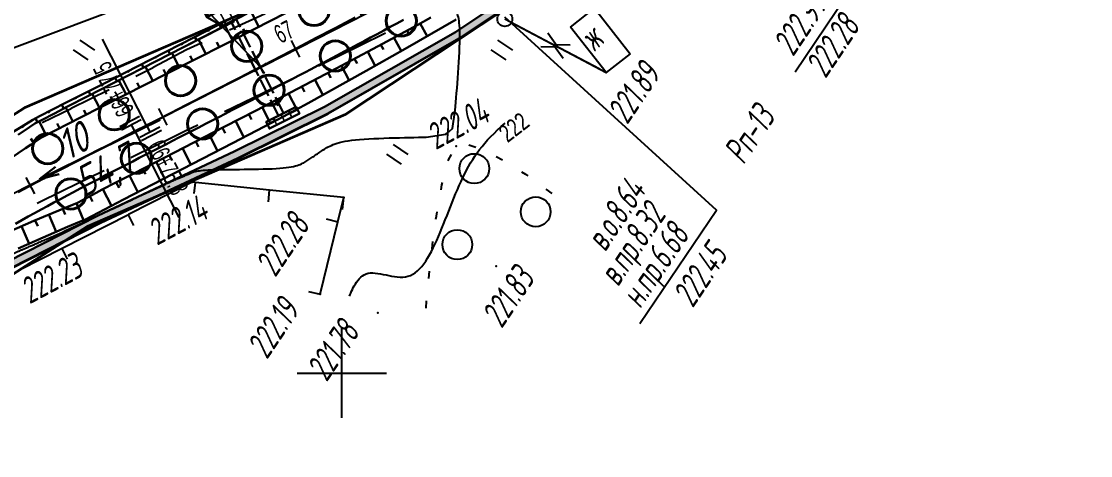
# Model space of a CAD drawing. Header units: millimetres. Extents: x -1799 to 6962, y -1020 to 4121.
# Drawn here: x 3751.4 to 3894.7, y 3067.6 to 3125.8 of the extents above; entities that cross this region are included whole.
import ezdxf
from ezdxf import colors
from ezdxf.entities.mleader import LeaderData, LeaderLine
from ezdxf.math import Vec2, Vec3

# ---------------------------------------------------------------- set-up
doc = ezdxf.new("R2010")
doc.units = ezdxf.units.MM
for name, pattern in [('ACAD_ISO02W100', [15, 12, -3]), ('CONTI', [0]), ('DASHED', [0.75, 0.5, -0.25]), ('STROT', [1.7, 0.5, -1.2])]:
    doc.linetypes.add(name, pattern=pattern)
for name, color, linetype, lineweight in [('10', 1, 'Continuous', 35), ('КОПИЯ_ОСЬ_13_ОТКОСЫ', 7, 'Continuous', 30), ('Огражд-перила', 1, 'ограждение2', 40), ('ОСЬ_ВЕРХ_ПОКРЫТИЯ_ГРАНИЦЫ_ПОЛОС', 7, 'Continuous', 30), ('ОСЬ_ВЕРХ_ПОКРЫТИЯ_ОСЬ', 1, 'Continuous', 30), ('Отметки', 5, 'Continuous', 30), ('Тротуар', 40, 'Continuous', 35), ('Трубы мет.', 7, 'ACAD_ISO02W100', 30), ('Уклоны ПЧ', 5, 'Continuous', 30)]:
    doc.layers.add(name, color=color, linetype=linetype, lineweight=lineweight)
for name, color, linetype in [('GOR_BDEFAULT', 212, 'CONTI'), ('NAD_MDEFAULT', 7, 'CONTI'), ('PI_OTDEFAULT', 172, 'CONTI'), ('PI_TTDEFAULT', 5, 'CONTI'), ('SETKR', 2, 'CONTI'), ('SIT_LDEFAULT', 7, 'CONTI'), ('USLZNDEFAULT', 7, 'CONTI'), ('ZAPSKDEFAULT', 7, 'CONTI'), ('КОПИЯ_ОСЬ_ТАНГЕНСЫ', 1, 'Continuous'), ('ОСЬ_ВЕРХ_ПОКРЫТИЯ_ПИКЕТЫ', 1, 'Continuous'), ('ОСЬ_ВЕРХ_ПОКРЫТИЯ_РАЗБИВКА_КРИВ', 1, 'Continuous'), ('ОСЬ_ВЕРХ_ПОКРЫТИЯ_ТАНГЕНСЫ', 1, 'Continuous'), ('разметка', 7, 'Continuous')]:
    doc.layers.add(name, color=color, linetype=linetype)
doc.styles.add('eskd', font='spds.shx', dxfattribs={"width": 1.2, "oblique": 15})
doc.styles.add('SHRFT', font='TXT', dxfattribs={"width": 3.5})
doc.styles.get("Standard").update_dxf_attribs({"font": 'arial.ttf'})
doc.styles.add('ГОСТ', font='', dxfattribs={"oblique": 15, "height": 4})
doc.styles.get('ГОСТ').set_extended_font_data('GOST type A')
doc.linetypes.add('ограждение2', pattern='A,0.25,-0.1,[132,ltypeshp.shx,S=0.1,R=0,X=-0.1,Y=0],-0.1,1', length=1.45)

# ---------------------------------------------------------------- blocks, each defined once
blk = doc.blocks.new('BL_333')
at = {"color": 0}
for p, q in [((0, -6), (0, 6)), ((-6, 0), (6, 0))]:
    blk.add_line(p, q, dxfattribs=at)
blk = doc.blocks.new('BL_2011')
at = {"color": 0}
for p, q in [((0, 0), (0, 2.4)), ((1.6, 0), (1.6, 2.4))]:
    blk.add_line(p, q, dxfattribs=at)
blk = doc.blocks.new('BL_2004')
at = {"color": 0}
blk.add_circle((0, 0), 2, dxfattribs=at)
blk = doc.blocks.new('BL_20')
at = {"color": 0}
blk.add_circle((0, 0), 1, dxfattribs=at)
blk = doc.blocks.new('7')
at = {"layer": 'Огражд-перила', "linetype": 'Continuous'}
blk.add_circle((0, 0), 2.03, dxfattribs=at)
blk = doc.blocks.new('A$C25637593')
at = {"layer": 'Трубы мет.', "linetype": 'Continuous', "lineweight": 0}
h = blk.add_hatch(dxfattribs=at)
h.set_pattern_fill('ANSI37', color=256, scale=64, angle=180, style=0)
h.set_pattern_definition([(225, (2253.2026, 3680.535), (5.656854, -5.656854), []), (315, (2253.2026, 3680.535), (5.656854, 5.656854), [])])
h.paths.add_polyline_path([(49, 51), (79, 51), (79, -51), (49, -51)])
at = {"layer": 'Трубы мет.', "linetype": 'Continuous'}
for points in [[(8, -39), (8, -39), (40, -60), (40, -60), (40, 60), (8, 39), (8, 39)], [(40, 60), (49, 51)], [(88, 60), (79, 51)], [(0, 39), (0, 23), (0, 0), (0, -23), (0, -39)], [(0, 23), (8, 23), (8, 39), (0, 39)], [(0, -23), (8, -23), (8, -39), (0, -39)], [(40, -60), (49, -51)], [(79, -51), (88, -60)]]:
    blk.add_lwpolyline(points, dxfattribs=at)
at = {"layer": 'Трубы мет.', "linetype": 'Continuous', "lineweight": 0}
for points in [[(39, 23), (39, 58.1), (9, 38.5), (9, 23)], [(9, -23), (9, -38.5), (39, -58.1), (39, -23)]]:
    blk.add_lwpolyline(points, close=True, dxfattribs=at)
at = {"layer": 'Трубы мет.', "linetype": 'Continuous'}
for points in [[(40, 60), (88, 60), (88, -60), (40, -60)], [(49, 51), (79, 51), (79, -51), (49, -51)]]:
    blk.add_lwpolyline(points, close=True, dxfattribs=at)
at = {"layer": 'Трубы мет.', "ltscale": 1.2}
for points in [[(49, 51), (64, 36)], [(79, 51), (64, 36)], [(64, 36), (64, -36)], [(49, -51), (64, -36)], [(64, -36), (79, -51)]]:
    blk.add_lwpolyline(points, dxfattribs=at)
at = {"layer": 'Трубы мет.', "linetype": 'Continuous', "lineweight": 0}
for points in [[(1, 22), (39, 22)], [(1, 22), (1, 0.5)], [(1, 0.5), (39, 0.5)], [(39, 0.5), (39, 22)], [(1, -0.5), (39, -0.5)], [(1, -0.5), (1, -22)], [(1, -22), (39, -22)], [(39, -22), (39, -0.5)]]:
    blk.add_lwpolyline(points, dxfattribs=at)
blk = doc.blocks.new('A$C76A07AE2')
at = {"layer": 'Трубы мет.', "linetype": 'Continuous', "lineweight": 0}
for p, q in [((-18.9, 44.2), (-8, 44.2)), ((-18.9, 44.2), (-18.9, 23)), ((-4, 45), (-1.3, 45)), ((-18.9, 23), (0, 23)), ((-18.9, 22.1), (-0.9, 22.1)), ((-18.9, 22.1), (-18.9, 21.8)), ((-18.9, 21.8), (-18.9, 0.5)), ((-0.9, 22.1), (-0.9, 0.5)), ((-18.9, -0.5), (-18.9, -20.5)), ((-18.9, -20.5), (-18.9, -22)), ((-18.9, -22), (-0.9, -22)), ((-18.9, -23), (0, -23)), ((-18.9, -23), (-18.9, -44.1)), ((-0.9, -0.5), (-0.9, -20.5)), ((-0.9, -20.5), (-0.9, -22)), ((-18.9, -44.1), (-8, -44.1))]:
    blk.add_line(p, q, dxfattribs=at)
at = {"layer": 'Трубы мет.', "linetype": 'Continuous'}
blk.add_lwpolyline([(-20, -45), (0, -45), (0, 45), (-20, 45)], close=True, dxfattribs=at)
for points in [[(-8, 45), (-8, 23), (0, 23)], [(-8, -45), (-8, -23), (0, -23)]]:
    blk.add_lwpolyline(points, dxfattribs=at)
at = {"layer": 'Трубы мет.', "linetype": 'Continuous', "lineweight": 0}
for points in [[(-18.9, 0.5), (-0.9, 0.5)], [(-18.9, -0.5), (-0.9, -0.5)]]:
    blk.add_lwpolyline(points, dxfattribs=at)
blk = doc.blocks.new('*U52')
at = {"layer": 'КОПИЯ_ОСЬ_13_ОТКОСЫ'}
for points in [[(491.02, 883.54), (493.32, 884.96), (494.85, 885.9), (495.73, 886.36), (497.49, 887.27), (499.24, 888.17), (501, 889.06), (504.49, 890.82), (508.84, 893.02), (516.52, 896.95), (520.77, 899.14)], [(492.88, 883.89), (494.38, 884.88), (495.13, 885.37), (496.01, 885.83), (497.76, 886.75), (499.51, 887.65), (502.13, 889), (515.05, 895.62), (520.16, 898.24), (521.86, 899.12)], [(520.13, 898.81), (520.36, 898.35)], [(518.35, 897.89), (518.43, 897.74)], [(514.79, 896.07), (514.87, 895.91)], [(516.57, 896.98), (516.81, 896.52)], [(513.01, 895.16), (513.25, 894.69)], [(509.45, 893.33), (509.69, 892.87)], [(511.23, 894.24), (511.31, 894.09)], [(507.67, 892.43), (507.75, 892.27)], [(504.09, 890.62), (504.18, 890.46)], [(505.88, 891.53), (506.12, 891.05)], [(500.53, 888.82), (500.61, 888.65)], [(502.31, 889.72), (502.56, 889.22)], [(498.74, 887.91), (499.01, 887.39)], [(495.19, 886.08), (495.47, 885.55)], [(496.96, 887), (497.06, 886.82)], [(493.47, 885.06), (493.59, 884.86)]]:
    blk.add_lwpolyline(points, dxfattribs=at)
blk = doc.blocks.new('_None')
blk = doc.blocks.new('Крест')
at = {"layer": 'Отметки'}
for points in [[(-1, 0), (1, 0)], [(0, 1), (0, -1)]]:
    blk.add_lwpolyline(points, dxfattribs=at)
blk = doc.blocks.new('Стрелка')
at = {"layer": 'Уклоны ПЧ', "ltscale": 2}
for points in [[(-0.02, -0.05), (-0.02, 17.97)], [(-0.02, -0.05), (-0.58, 2.62)], [(-0.02, -0.05), (0.53, 2.62)]]:
    blk.add_lwpolyline(points, dxfattribs=at)

msp = doc.modelspace()

# ---------------------------------------------------------------- hatches: boundary and pattern name
at = {"layer": 'Тротуар', "lineweight": 30, "ltscale": 7}
msp.add_hatch(color=256, dxfattribs=at).paths.add_polyline_path([(4355.03, 2987.24), (4352.62, 2989.78), (4345.43, 2993.28), (4338.39, 2996.93), (4334.91, 2998.92), (4331.58, 3001.03), (4325.14, 3005.95), (4319.49, 3011.62), (4314.47, 3017.83), (4309.93, 3024.28), (4307.65, 3027.72), (4301.37, 3037.94), (4295.16, 3048.21), (4289.99, 3056.77), (4280.83, 3072.27), (4272.55, 3085.95), (4265.23, 3097.89), (4261.11, 3101.51), (4255.47, 3107.67), (4252.85, 3111.93), (4250.97, 3116.6), (4250.58, 3117.56), (4249.72, 3119.77), (4248.67, 3123.34), (4248.32, 3124.32), (4247.98, 3125.3), (4241.94, 3135.22), (4234.52, 3147.09), (4225.78, 3160.49), (4219.02, 3170.41), (4211.94, 3180.09), (4203.11, 3191.19), (4194.18, 3201.56), (4183.21, 3213.32), (4172.57, 3223.78), (4162.94, 3232.61), (4150.94, 3243.28), (4138.68, 3253.56), (4117.06, 3271.35), (4101.9, 3284.02), (4086.98, 3297.34), (4083.58, 3299.88), (4077.04, 3304.49), (4070.15, 3308.55), (4062.98, 3311.79), (4055.19, 3313.86), (4047.09, 3314.91), (4039.19, 3314.51), (4031.35, 3312.7), (4024.19, 3309.61), (4017.32, 3305.34), (4008.1, 3297.93), (3998.94, 3289.84), (3996.07, 3287.06), (3984.76, 3275.74), (3983.05, 3274.04), (3982.33, 3273.35), (3976.25, 3267.27), (3965.03, 3255.87), (3952.39, 3243.06), (3945.34, 3235.97), (3938.23, 3228.93), (3931.1, 3221.93), (3922.53, 3213.53), (3913.89, 3205.06), (3900.71, 3192.94), (3893.25, 3186.27), (3888.8, 3182.35), (3880.99, 3176), (3874.79, 3170.95), (3865.39, 3163.48), (3855.8, 3156.28), (3849.37, 3151.51), (3844.56, 3148.07), (3839.7, 3144.64), (3832.98, 3140.05), (3830.3, 3138.27), (3823.27, 3133.56), (3822.44, 3133.01), (3809.62, 3124.41), (3792.02, 3114.36), (3786.09, 3111.26), (3780.02, 3108.41), (3761.67, 3099.66), (3749.56, 3093.59), (3739.44, 3087.86), (3738.74, 3087.43), (3732.47, 3082.56), (3726.51, 3077.16), (3720.89, 3071.42), (3715.66, 3065.18), (3710.96, 3058.32), (3707.32, 3051.74), (3703.94, 3044.27), (3700.86, 3036.48), (3698.46, 3028.97), (3695.6, 3017.77), (3693.19, 3006.01), (3691.1, 2983.08), (3692.24, 2982.69), (3694.17, 3005.82), (3696.57, 3017.54), (3699.54, 3029.11), (3701.99, 3036.66), (3704.93, 3044.03), (3708.2, 3051.26), (3712.01, 3058.12), (3716.54, 3064.69), (3721.63, 3070.75), (3727.19, 3076.43), (3733.07, 3081.76), (3739.31, 3086.6), (3740.03, 3087.05), (3750.03, 3092.7), (3762.02, 3098.83), (3780.45, 3107.48), (3786.56, 3110.33), (3792.49, 3113.47), (3810.09, 3123.52), (3830.86, 3137.44), (3833.54, 3139.22), (3840.16, 3143.74), (3845.07, 3147.21), (3849.92, 3150.75), (3856.39, 3155.47), (3865.97, 3162.73), (3875.41, 3170.17), (3881.62, 3175.22), (3889.45, 3181.59), (3893.92, 3185.53), (3901.38, 3192.2), (3914.58, 3204.33), (3923.23, 3212.81), (3931.8, 3221.21), (3938.93, 3228.22), (3946.04, 3235.26), (3953.1, 3242.36), (3965.74, 3255.17), (3976.96, 3266.57), (3985.46, 3275.04), (3996.77, 3286.34), (3999.62, 3289.11), (4008.74, 3297.17), (4017.9, 3304.53), (4024.65, 3308.72), (4031.67, 3311.74), (4039.33, 3313.52), (4047.06, 3313.9), (4054.99, 3312.87), (4062.64, 3310.84), (4069.69, 3307.66), (4076.5, 3303.64), (4082.99, 3299.07), (4086.34, 3296.56), (4101.25, 3283.27), (4116.42, 3270.59), (4138.04, 3252.79), (4150.29, 3242.53), (4162.27, 3231.86), (4171.85, 3223.06), (4182.46, 3212.66), (4193.35, 3200.99), (4202.34, 3190.56), (4211.14, 3179.48), (4218.21, 3169.83), (4224.95, 3159.94), (4233.68, 3146.55), (4241.09, 3134.69), (4246.97, 3125.15), (4248.83, 3119.35), (4251.95, 3111.48), (4254.67, 3107.07), (4260.42, 3100.79), (4264.38, 3097.35), (4271.69, 3085.43), (4279.98, 3071.76), (4289.13, 3056.26), (4294.31, 3047.69), (4300.53, 3037.43), (4306.8, 3027.18), (4309.04, 3023.82), (4313.66, 3017.24), (4318.75, 3010.96), (4324.47, 3005.2), (4330.91, 3000.28), (4334.39, 2998.06), (4337.92, 2996.05), (4344.98, 2992.39), (4352.02, 2988.96), (4354.44, 2986.41), (4356.73, 2985.39), (4357.14, 2986.31)])

# ---------------------------------------------------------------- linework, layer by layer
at = {"linetype": 'Continuous'}
msp.add_lwpolyline([(3834.3, 3085.28), (3844.57, 3100.5), (3816.2, 3126.39)], dxfattribs=at)
at = {"layer": '10'}
for p, q in [((3786.28, 3129.21), (3751.81, 3114.22)), ((3794.87, 3113.37), (3820.52, 3130.36)), ((3794.87, 3113.37), (3820.52, 3130.36)), ((3751.81, 3114.22), (3724.94, 3097.06)), ((3760.28, 3098.33), (3794.87, 3113.37)), ((3760.28, 3098.33), (3794.87, 3113.37)), ((3735.66, 3082.6), (3760.28, 3098.33)), ((3735.66, 3082.6), (3760.28, 3098.33))]:
    msp.add_line(p, q, dxfattribs=at)
msp.add_lwpolyline([(4176.75, 3239.01), (4084.86, 3313.42), (4057.98, 3329.56), (4019.38, 3329.62), (3936.72, 3248.36), (3926.02, 3237.94), (3910.38, 3221.02), (3904.4, 3216.03), (3903.44, 3217.18), (3897.33, 3211.69), (3879.66, 3196.1), (3865.42, 3183.36), (3835.18, 3159.61), (3818.81, 3151.02), (3809.92, 3145.07), (3786.28, 3129.21), (3751.81, 3114.22), (3724.94, 3097.06)], dxfattribs=at)
at = {"layer": 'GOR_BDEFAULT', "color": 212, "elevation": 222, "flags": 128}
for points in [[(3745.12, 3088.59), (3745.21, 3089.17), (3745.31, 3089.68), (3745.4, 3090.13), (3745.51, 3090.52), (3745.61, 3090.86), (3745.72, 3091.16), (3745.83, 3091.41), (3745.94, 3091.62), (3746.05, 3091.8), (3746.17, 3091.95), (3746.28, 3092.08), (3746.4, 3092.18), (3746.52, 3092.28), (3746.64, 3092.36), (3746.75, 3092.44), (3746.87, 3092.52), (3746.99, 3092.6), (3747.11, 3092.67), (3747.22, 3092.75), (3747.34, 3092.83), (3747.46, 3092.91), (3747.57, 3092.98), (3747.69, 3093.06), (3747.81, 3093.13), (3747.92, 3093.21), (3748.04, 3093.28), (3748.15, 3093.36), (3748.27, 3093.43), (3748.38, 3093.5), (3748.49, 3093.58), (3748.61, 3093.65), (3748.72, 3093.72), (3748.83, 3093.79), (3748.94, 3093.86), (3749.05, 3093.93), (3749.16, 3094), (3749.26, 3094.06), (3749.36, 3094.13), (3749.46, 3094.19), (3749.56, 3094.25), (3749.65, 3094.3), (3749.74, 3094.36), (3749.82, 3094.41), (3749.9, 3094.46), (3749.98, 3094.5), (3750.88, 3094.94), (3750.95, 3094.97), (3751.03, 3095), (3751.11, 3095.04), (3751.19, 3095.07), (3751.27, 3095.11), (3751.36, 3095.15), (3751.45, 3095.18), (3751.55, 3095.23), (3751.64, 3095.27), (3751.74, 3095.31), (3751.85, 3095.35), (3751.95, 3095.4), (3752.06, 3095.45), (3752.17, 3095.49), (3752.29, 3095.54), (3752.4, 3095.59), (3752.52, 3095.64), (3752.64, 3095.69), (3752.76, 3095.74), (3752.88, 3095.79), (3753.01, 3095.85), (3753.13, 3095.9), (3753.26, 3095.96), (3753.39, 3096.01), (3753.52, 3096.07), (3753.65, 3096.12), (3753.78, 3096.18), (3753.91, 3096.23), (3754.05, 3096.29), (3754.18, 3096.35), (3754.32, 3096.41), (3754.46, 3096.47), (3754.6, 3096.53), (3754.76, 3096.6), (3754.93, 3096.67), (3755.13, 3096.76), (3755.34, 3096.85), (3755.58, 3096.96), (3755.85, 3097.08), (3756.16, 3097.22), (3756.49, 3097.37), (3756.87, 3097.55), (3757.3, 3097.74), (3757.77, 3097.96), (3758.29, 3098.2), (3758.87, 3098.47), (3759.49, 3098.76), (3760.15, 3099.07), (3760.85, 3099.39), (3761.57, 3099.73), (3762.31, 3100.07), (3763.06, 3100.42), (3763.81, 3100.77), (3764.56, 3101.12), (3765.29, 3101.47), (3766.01, 3101.8), (3766.7, 3102.13), (3767.36, 3102.43), (3767.98, 3102.72), (3768.55, 3102.98), (3769.06, 3103.22), (3769.53, 3103.44), (3769.94, 3103.63), (3770.31, 3103.8), (3770.64, 3103.95), (3770.93, 3104.09), (3771.19, 3104.2), (3771.42, 3104.31), (3771.62, 3104.4), (3771.8, 3104.48), (3771.96, 3104.55), (3772.1, 3104.61), (3772.23, 3104.67), (3772.35, 3104.72), (3772.47, 3104.77), (3772.59, 3104.82), (3772.7, 3104.87), (3772.81, 3104.92), (3772.92, 3104.97), (3773.03, 3105.02), (3773.14, 3105.06), (3773.25, 3105.11), (3773.36, 3105.16), (3773.46, 3105.2), (3773.56, 3105.25), (3773.67, 3105.29), (3773.77, 3105.33), (3773.87, 3105.38), (3773.96, 3105.42), (3774.06, 3105.46), (3774.15, 3105.5), (3774.25, 3105.54), (3774.35, 3105.58), (3774.46, 3105.62), (3774.58, 3105.65), (3774.72, 3105.69), (3774.88, 3105.72), (3775.06, 3105.75), (3775.26, 3105.78), (3775.5, 3105.81), (3775.76, 3105.83), (3776.07, 3105.86), (3776.41, 3105.88), (3776.79, 3105.9), (3777.22, 3105.91), (3777.7, 3105.92), (3778.23, 3105.93), (3778.79, 3105.94), (3779.38, 3105.95), (3779.99, 3105.96), (3780.62, 3105.96), (3781.26, 3105.97), (3781.91, 3105.98), (3782.56, 3105.99), (3783.19, 3106), (3783.81, 3106.01), (3784.41, 3106.03), (3784.98, 3106.05), (3785.52, 3106.08), (3786.01, 3106.11), (3786.46, 3106.15), (3786.87, 3106.19), (3787.24, 3106.24), (3787.56, 3106.29), (3787.86, 3106.35), (3788.12, 3106.41), (3788.35, 3106.48), (3788.56, 3106.55), (3788.75, 3106.62), (3788.92, 3106.7), (3789.08, 3106.77), (3789.23, 3106.85), (3789.37, 3106.94), (3789.5, 3107.02), (3789.63, 3107.11), (3789.77, 3107.2), (3789.9, 3107.29), (3790.04, 3107.38), (3790.18, 3107.47), (3790.32, 3107.56), (3790.47, 3107.66), (3790.61, 3107.75), (3790.76, 3107.85), (3790.91, 3107.95), (3791.06, 3108.04), (3791.21, 3108.14), (3791.37, 3108.25), (3791.52, 3108.35), (3791.68, 3108.45), (3791.84, 3108.56), (3792, 3108.66), (3792.17, 3108.77), (3792.34, 3108.87), (3792.53, 3108.98), (3792.73, 3109.08), (3792.94, 3109.18), (3793.18, 3109.28), (3793.44, 3109.38), (3793.72, 3109.47), (3794.04, 3109.56), (3794.38, 3109.64), (3794.77, 3109.72), (3795.19, 3109.79), (3795.66, 3109.86), (3796.17, 3109.92), (3796.72, 3109.97), (3797.32, 3110.02), (3797.95, 3110.06), (3798.61, 3110.09), (3799.29, 3110.12), (3799.98, 3110.15), (3800.68, 3110.17), (3801.38, 3110.19), (3802.07, 3110.2), (3802.74, 3110.22), (3803.39, 3110.23), (3804.01, 3110.24), (3804.6, 3110.26), (3805.14, 3110.27), (3805.63, 3110.29), (3808.29, 3110.66), (3808.77, 3111.1), (3809.16, 3111.45), (3809.53, 3113.91), (3809.57, 3114.4), (3809.62, 3114.95), (3809.67, 3115.54), (3809.73, 3116.17), (3809.78, 3116.83), (3809.83, 3117.51), (3809.89, 3118.21), (3809.94, 3118.92), (3809.99, 3119.63), (3810.03, 3120.34), (3810.07, 3121.03), (3810.1, 3121.7), (3810.13, 3122.34), (3810.15, 3122.94), (3810.16, 3123.5), (3810.16, 3124.01), (3810.16, 3124.48), (3810.14, 3124.89), (3810.12, 3125.27), (3810.09, 3125.6), (3810.06, 3125.9), (3810.01, 3126.16), (3809.96, 3126.38), (3809.91, 3126.58), (3809.84, 3126.74), (3809.78, 3126.89), (3809.71, 3127), (3809.63, 3127.1), (3809.55, 3127.18), (3809.47, 3127.24), (3809.38, 3127.29), (3809.29, 3127.33), (3809.2, 3127.36), (3809.11, 3127.38), (3809.02, 3127.38), (3808.93, 3127.38), (3808.84, 3127.38), (3808.75, 3127.37), (3808.66, 3127.35), (3808.58, 3127.33), (3808.5, 3127.3), (3808.42, 3127.28), (3808.35, 3127.26), (3808.29, 3127.23), (3808.23, 3127.21)], [(3795.38, 3088.97), (3795.46, 3089.16), (3795.54, 3089.37), (3795.64, 3089.6), (3795.75, 3089.85), (3795.87, 3090.09), (3796, 3090.34), (3796.15, 3090.59), (3796.31, 3090.84), (3796.48, 3091.07), (3796.67, 3091.29), (3796.88, 3091.49), (3797.1, 3091.67), (3797.35, 3091.82), (3797.61, 3091.94), (3797.88, 3092.02), (3798.18, 3092.06), (3798.5, 3092.07), (3798.83, 3092.05), (3799.17, 3092.01), (3799.53, 3091.94), (3799.89, 3091.87), (3800.27, 3091.79), (3800.64, 3091.71), (3801.02, 3091.64), (3801.4, 3091.57), (3801.77, 3091.53), (3802.14, 3091.5), (3802.51, 3091.5), (3802.87, 3091.54), (3803.21, 3091.61), (3803.55, 3091.73), (3803.87, 3091.89), (3804.18, 3092.1), (3804.48, 3092.34), (3804.77, 3092.61), (3805.05, 3092.93), (3805.32, 3093.27), (3805.59, 3093.65), (3805.84, 3094.05), (3806.1, 3094.48), (3806.34, 3094.93), (3806.58, 3095.41), (3806.82, 3095.9), (3807.06, 3096.42), (3807.29, 3096.95), (3807.52, 3097.49), (3807.75, 3098.05), (3807.98, 3098.61), (3808.21, 3099.18), (3808.44, 3099.76), (3808.67, 3100.34), (3808.9, 3100.93), (3809.13, 3101.51), (3809.37, 3102.09), (3809.6, 3102.66), (3809.84, 3103.22), (3810.08, 3103.78), (3810.32, 3104.33), (3810.57, 3104.86), (3810.82, 3105.37), (3811.07, 3105.87), (3811.33, 3106.36), (3811.6, 3106.83), (3811.88, 3107.28), (3812.17, 3107.73), (3812.48, 3108.17), (3812.8, 3108.61), (3813.14, 3109.04), (3813.5, 3109.48), (3813.89, 3109.91), (3814.3, 3110.35), (3814.74, 3110.79), (3815.2, 3111.24), (3815.7, 3111.7), (3816.23, 3112.17)]]:
    msp.add_lwpolyline(points, dxfattribs=at)
at = {"layer": 'NAD_MDEFAULT', "color": 0}
msp.add_line((3855.12, 3119.05), (3865.39, 3134.28), dxfattribs=at)
at = {"layer": 'PI_TTDEFAULT', "color": 5}
for p in [(3829.79, 3118.93, 221.89), (3809.65, 3109.08, 222.04), (3774.27, 3104.23, 222.14), (3794.6, 3102.17, 222.28), (3815.02, 3092.97, 221.83), (3791.43, 3089.21, 222.19), (3799.15, 3086.73, 221.78)]:
    msp.add_point(p, dxfattribs=at)
at = {"layer": 'SIT_LDEFAULT', "color": 7}
for p, q in [((3770.88, 3129.99), (3738.63, 3117.85)), ((3784.06, 3126.82), (3779.26, 3124.61)), ((3824.99, 3125.03), (3828.21, 3127.56)), ((3828.21, 3127.56), (3833.01, 3121.46)), ((3816.19, 3126.14), (3829.79, 3118.93)), ((3817.07, 3125.67), (3823.26, 3122.39)), ((3829.79, 3118.93), (3824.99, 3125.03)), ((3800.18, 3124.24), (3796.75, 3122.55)), ((3823.26, 3122.39), (3821.96, 3124.21)), ((3774.97, 3122.64), (3773.53, 3121.98)), ((3775.62, 3122.94), (3774.97, 3122.64)), ((3796.75, 3122.55), (3792.02, 3120.22)), ((3821.02, 3122.45), (3823.26, 3122.39)), ((3828.91, 3119.4), (3822.72, 3122.68)), ((3822.72, 3122.68), (3824.02, 3120.86)), ((3824.96, 3122.62), (3822.72, 3122.68)), ((3773.53, 3121.98), (3769.03, 3119.6)), ((3833.01, 3121.46), (3829.79, 3118.93)), ((3769.03, 3119.59), (3766.71, 3118.41)), ((3792.02, 3120.22), (3791.21, 3119.82)), ((3787.17, 3117.84), (3782.42, 3115.52)), ((3787.62, 3118.06), (3787.17, 3117.84)), ((3763.13, 3116.61), (3758.06, 3114.1)), ((3782.42, 3115.52), (3778.63, 3113.66)), ((3758.06, 3114.09), (3754.17, 3112.19)), ((3773.26, 3111.02), (3767.85, 3108.37)), ((3775.04, 3111.9), (3773.26, 3111.03)), ((3811.36, 3109.26), (3812.31, 3108.94)), ((3767.85, 3108.38), (3766.06, 3107.51)), ((3808.64, 3107.24), (3809.04, 3107.97)), ((3815.02, 3107.7), (3815.9, 3107.22)), ((3808.59, 3107.08), (3808.63, 3107.24)), ((3762.26, 3105.66), (3757.02, 3103.11)), ((3762.46, 3105.77), (3762.26, 3105.67)), ((3818.44, 3105.63), (3818.95, 3105.3)), ((3818.95, 3105.3), (3819.27, 3105.07)), ((3774.27, 3104.24), (3765.75, 3099.89)), ((3774.7, 3104.19), (3774.27, 3104.23)), ((3774.55, 3102.72), (3774.7, 3104.19)), ((3784.65, 3103.18), (3774.7, 3104.19)), ((3807.64, 3103.2), (3807.76, 3103.89)), ((3807.76, 3103.89), (3807.83, 3104.18)), ((3757.02, 3103.11), (3753.48, 3101.39)), ((3784.49, 3101.59), (3784.65, 3103.18)), ((3794.6, 3102.17), (3784.65, 3103.18)), ((3793.81, 3098.92), (3794.6, 3102.17)), ((3794.44, 3100.58), (3794.6, 3102.17)), ((3821.71, 3103.32), (3822.51, 3102.72)), ((3765.74, 3099.88), (3756.83, 3095.34)), ((3766.47, 3098.45), (3765.74, 3099.88)), ((3792.25, 3099.3), (3793.81, 3098.92)), ((3806.96, 3099.26), (3807.02, 3099.68)), ((3807.02, 3099.68), (3807.12, 3100.24)), ((3791.43, 3089.21), (3793.81, 3098.92)), ((3806.43, 3095.3), (3806.56, 3096.29)), ((3756.83, 3095.34), (3751.14, 3092.43)), ((3757.56, 3093.91), (3756.83, 3095.34)), ((3805.99, 3091.31), (3806.1, 3092.3)), ((3789.88, 3089.59), (3791.43, 3089.21)), ((3805.63, 3087.33), (3805.71, 3088.33))]:
    msp.add_line(p, q, dxfattribs=at)
at = {"layer": 'КОПИЯ_ОСЬ_13_ОТКОСЫ'}
for points in [[(3748.85, 3106.72), (3751.92, 3108.78), (3752.67, 3109.28), (3754.16, 3110.26), (3755.91, 3111.17), (3757.66, 3112.07), (3759.4, 3112.97), (3762.02, 3114.3), (3774.1, 3120.42), (3779.22, 3123.03), (3782.58, 3124.75), (3791.16, 3129.2)], [(3749.69, 3097.58), (3753.07, 3099.05), (3756.38, 3100.45), (3758, 3101.11), (3758.8, 3101.44), (3760.51, 3102.34), (3762.23, 3103.24), (3763.94, 3104.13), (3766.53, 3105.47), (3778.58, 3111.67), (3782.85, 3113.87), (3792.17, 3118.73), (3799.23, 3122.49), (3804.51, 3125.35), (3806.27, 3126.31)], [(3783.23, 3125.09), (3782.25, 3126.99)], [(3750.94, 3110.61), (3752.45, 3111.6), (3753.2, 3112.09), (3754.07, 3112.55), (3755.83, 3113.47), (3757.57, 3114.38), (3760.19, 3115.72), (3773.12, 3122.34), (3778.23, 3124.97), (3779.92, 3125.84)], [(3750.96, 3095.34), (3754.29, 3096.83), (3757.57, 3098.23), (3759.16, 3098.9), (3759.97, 3099.24), (3761.66, 3100.14), (3763.37, 3101.03), (3765.08, 3101.93), (3767.66, 3103.26), (3779.7, 3109.48), (3783.97, 3111.7), (3786.54, 3113.03), (3789.82, 3114.84), (3797.59, 3119.17), (3802.83, 3122.13), (3809.66, 3126.08)], [(3779.68, 3123.26), (3778.68, 3125.2)], [(3804.85, 3125.53), (3805.78, 3123.84)], [(3781.46, 3124.17), (3781.12, 3124.82)], [(3801.33, 3123.63), (3802.3, 3121.84)], [(3803.09, 3124.58), (3803.42, 3123.98)], [(3776.11, 3121.44), (3775.13, 3123.37)], [(3777.89, 3122.35), (3777.57, 3123)], [(3799.58, 3122.68), (3799.91, 3122.05)], [(3772.55, 3119.63), (3771.58, 3121.55)], [(3774.33, 3120.54), (3774.01, 3121.17)], [(3796.04, 3120.8), (3796.39, 3120.15)], [(3797.81, 3121.74), (3798.81, 3119.86)], [(3768.98, 3117.82), (3768.01, 3119.73)], [(3770.76, 3118.73), (3770.44, 3119.36)], [(3794.28, 3119.86), (3795.32, 3117.9)], [(3765.41, 3116.02), (3764.45, 3117.9)], [(3790.74, 3117.99), (3791.81, 3115.95)], [(3792.51, 3118.92), (3792.87, 3118.24)], [(3767.2, 3116.92), (3766.88, 3117.55)], [(3788.97, 3117.07), (3789.34, 3116.36)], [(3761.84, 3114.21), (3760.89, 3116.08)], [(3763.63, 3115.11), (3763.31, 3115.74)], [(3785.42, 3115.21), (3785.8, 3114.49)], [(3787.2, 3116.14), (3788.31, 3114.01)], [(3758.28, 3112.39), (3757.33, 3114.25)], [(3760.06, 3113.3), (3759.75, 3113.92)], [(3783.65, 3114.29), (3784.78, 3112.12)], [(3754.72, 3110.56), (3753.77, 3112.39)], [(3756.5, 3111.48), (3756.18, 3112.09)], [(3780.1, 3112.45), (3781.22, 3110.27)], [(3781.87, 3113.37), (3782.25, 3112.64)], [(3776.54, 3110.62), (3777.67, 3108.43)], [(3778.32, 3111.53), (3778.7, 3110.8)], [(3753.02, 3109.51), (3752.64, 3110.09)], [(3774.76, 3109.7), (3775.14, 3108.97)], [(3771.21, 3107.87), (3771.58, 3107.14)], [(3772.98, 3108.79), (3774.11, 3106.59)], [(3769.43, 3106.96), (3770.56, 3104.76)], [(3765.87, 3105.13), (3767.01, 3102.92)], [(3767.65, 3106.04), (3768.03, 3105.31)], [(3764.09, 3104.21), (3764.47, 3103.47)], [(3760.55, 3102.36), (3760.93, 3101.63)], [(3762.32, 3103.29), (3763.46, 3101.08)], [(3756.93, 3100.67), (3757.25, 3099.9)], [(3758.78, 3101.43), (3759.71, 3099.13)], [(3753.24, 3099.12), (3753.57, 3098.34)], [(3755.08, 3099.9), (3756.06, 3097.58)], [(3751.4, 3098.33), (3752.42, 3095.99)]]:
    msp.add_lwpolyline(points, dxfattribs=at)
at = {"layer": 'КОПИЯ_ОСЬ_ТАНГЕНСЫ'}
msp.add_line((3698.83, 3076.5), (3862.78, 3160.13), dxfattribs=at)
at = {"layer": 'ОСЬ_ВЕРХ_ПОКРЫТИЯ_ГРАНИЦЫ_ПОЛОС', "linetype": 'Continuous'}
msp.add_lwpolyline([(3802.6, 3126.02), (3801.72, 3125.54), (3800.84, 3125.06), (3799.96, 3124.59), (3799.08, 3124.11), (3798.2, 3123.64), (3797.32, 3123.17), (3796.43, 3122.69), (3795.55, 3122.22), (3794.67, 3121.75), (3793.78, 3121.29), (3792.9, 3120.82), (3792.01, 3120.35), (3791.13, 3119.88), (3790.24, 3119.42), (3789.36, 3118.95), (3788.47, 3118.49), (3787.59, 3118.03), (3786.7, 3117.56), (3785.81, 3117.1), (3784.93, 3116.64), (3784.04, 3116.18), (3783.15, 3115.72), (3782.27, 3115.26), (3781.38, 3114.8), (3780.49, 3114.34), (3779.61, 3113.88), (3778.72, 3113.42), (3777.83, 3112.97), (3776.94, 3112.51), (3776.06, 3112.05), (3775.17, 3111.59), (3774.28, 3111.14), (3773.39, 3110.68), (3772.51, 3110.22), (3771.62, 3109.77), (3770.73, 3109.31), (3769.84, 3108.86), (3768.96, 3108.4), (3768.07, 3107.94), (3767.18, 3107.49), (3766.3, 3107.03), (3765.41, 3106.58), (3764.53, 3106.12), (3763.64, 3105.67), (3762.76, 3105.21), (3761.88, 3104.75), (3761, 3104.29), (3760.12, 3103.83), (3759.24, 3103.37), (3758.37, 3102.91), (3757.5, 3102.45), (3756.62, 3101.98), (3755.75, 3101.51), (3754.88, 3101.04), (3754.02, 3100.57), (3753.15, 3100.1), (3752.29, 3099.62), (3751.43, 3099.14), (3750.58, 3098.66)], dxfattribs=at)
at = {"layer": 'ОСЬ_ВЕРХ_ПОКРЫТИЯ_ОСЬ'}
msp.add_lwpolyline([(3750.94, 3102.88), (3751.8, 3103.35), (3752.67, 3103.82), (3753.53, 3104.28), (3754.39, 3104.75), (3755.26, 3105.21), (3756.12, 3105.66), (3756.99, 3106.12), (3757.86, 3106.58), (3759.6, 3107.48), (3761.34, 3108.38), (3763.09, 3109.27), (3766.58, 3111.06), (3766.58, 3111.06), (3768.15, 3111.86), (3768.15, 3111.86), (3777.8, 3116.79), (3782.17, 3119.04), (3785.67, 3120.85), (3788.3, 3122.21), (3790.91, 3123.58), (3793.53, 3124.95), (3796.14, 3126.34)], dxfattribs=at)
at = {"layer": 'ОСЬ_ВЕРХ_ПОКРЫТИЯ_ПИКЕТЫ'}
for p, q in [((3788.72, 3121.02), (3787.57, 3123.24)), ((3788.72, 3121.02), (3787.57, 3123.24)), ((3770.93, 3111.87), (3769.79, 3114.1)), ((3753.2, 3102.68), (3752.01, 3104.88))]:
    msp.add_line(p, q, dxfattribs=at)
at = {"layer": 'ОСЬ_ВЕРХ_ПОКРЫТИЯ_РАЗБИВКА_КРИВ'}
for p, q in [((3768.15, 3111.86), (3762.24, 3123.44)), ((3764.56, 3111.71), (3767.23, 3113.08)), ((3764.79, 3111.27), (3767.46, 3112.63)), ((3766.58, 3111.06), (3766.13, 3111.95)), ((3766.58, 3111.06), (3772.49, 3099.48)), ((3767.27, 3110.29), (3769.94, 3111.65)), ((3767.49, 3109.84), (3770.17, 3111.2)), ((3768.15, 3111.86), (3768.6, 3110.97))]:
    msp.add_line(p, q, dxfattribs=at)
at = {"layer": 'ОСЬ_ВЕРХ_ПОКРЫТИЯ_ТАНГЕНСЫ'}
msp.add_line((3698.83, 3076.5), (3862.78, 3160.13), dxfattribs=at)
at = {"layer": 'разметка', "linetype": 'DASHED', "lineweight": 30, "ltscale": 14}
msp.add_lwpolyline([(3800.26, 3128.54, -0.003587), (3787.5, 3121.8), (3755.88, 3105.53, 0.003498), (3755.88, 3105.53)], format="xyb", dxfattribs=at)
at = {"layer": 'разметка', "linetype": 'STROT', "lineweight": 30, "ltscale": 7}
msp.add_lwpolyline([(3695.02, 3040.29, -0.645807), (3695.02, 3040.29, -0.134905), (3724.2, 3084.79, -0.058851), (3755.88, 3105.53), (3755.88, 3105.53), (3755.88, 3105.53)], format="xyb", dxfattribs=at)
at = {"layer": 'Тротуар', "linetype": 'Continuous'}
msp.add_lwpolyline([(3750.03, 3092.7), (3762.02, 3098.83), (3780.45, 3107.48), (3792.49, 3113.47), (3810.09, 3123.52), (3830.86, 3137.44), (3833.54, 3139.22), (3840.16, 3143.74), (3845.07, 3147.21), (3849.92, 3150.75), (3856.39, 3155.47), (3865.97, 3162.73), (3875.41, 3170.17), (3881.62, 3175.22), (3889.45, 3181.59), (3893.92, 3185.53), (3901.38, 3192.2)], dxfattribs=at)
at = {"layer": 'Тротуар', "lineweight": 30, "ltscale": 7}
msp.add_lwpolyline([(3739.44, 3087.86), (3749.56, 3093.59), (3761.57, 3099.73), (3780.01, 3108.4), (3792.02, 3114.36), (3809.56, 3124.37), (3830.3, 3138.27)], dxfattribs=at)
at = {"layer": 'Трубы мет.', "linetype": 'Continuous'}
msp.add_lwpolyline([(3781.6, 3129.08), (3781.38, 3127.18), (3781.56, 3126.82), (3778.08, 3125.06), (3777.9, 3125.42), (3776.24, 3126.37)], close=True, dxfattribs=at)
at = {"layer": 'Трубы мет.', "linetype": 'Continuous', "ltscale": 0.2}
for points in [[(3778.59, 3125.32), (3781.05, 3126.56)], [(3784.97, 3112.71), (3787.42, 3113.95)]]:
    msp.add_lwpolyline(points, dxfattribs=at)
at = {"layer": 'Трубы мет.', "ltscale": 0.2}
for points in [[(3785.86, 3113.16), (3782.75, 3119.32), (3779.49, 3125.77)], [(3786.53, 3113.5), (3783.42, 3119.66), (3780.16, 3126.11)]]:
    msp.add_lwpolyline(points, dxfattribs=at)
at = {"layer": 'Трубы мет.', "linetype": 'Continuous', "ltscale": 0.2}
msp.add_lwpolyline([(3786.19, 3113.33), (3784.19, 3112.32), (3784.64, 3111.42), (3788.65, 3113.45), (3788.2, 3114.35)], close=True, dxfattribs=at)

# ---------------------------------------------------------------- block references
at = {"layer": 'SETKR', "color": 82}
msp.add_blockref('BL_333', (3794.35, 3078.64), dxfattribs=at)
at = {"layer": 'USLZNDEFAULT', "color": 7, "rotation": 56}
for name, p in [('BL_20', (3816.19, 3126.14)), ('BL_2004', (3812.1, 3106.06)), ('BL_2004', (3820.33, 3100.27)), ('BL_2004', (3809.82, 3095.86))]:
    msp.add_blockref(name, p, dxfattribs=at)
at = {"layer": 'ZAPSKDEFAULT', "color": 7, "rotation": 56}
for p in [(3760.35, 3120.64), (3816.35, 3120.64), (3802.35, 3106.64)]:
    msp.add_blockref('BL_2011', p, dxfattribs=at)
at = {"layer": 'КОПИЯ_ОСЬ_13_ОТКОСЫ'}
msp.add_blockref('*U52', (3258.07, 2226.72), dxfattribs=at)
at = {"layer": 'Огражд-перила', "linetype": 'Continuous', "rotation": 23.79722527089303}
for p in [(3790.62, 3127.27), (3802.3, 3125.87), (3781.59, 3122.47), (3793.47, 3121.17), (3772.72, 3117.85), (3784.59, 3116.58), (3763.82, 3113.28), (3775.67, 3112.05), (3754.91, 3108.74), (3766.8, 3107.44), (3758.01, 3102.67)]:
    msp.add_blockref('7', p, dxfattribs=at)
at = {"layer": 'Отметки', "rotation": 34.13602018758009}
msp.add_blockref('Крест', (3783.43, 3119.66), dxfattribs=at)
at = {"layer": 'Трубы мет.', "lineweight": 30, "ltscale": 7}
for name, p, xscale, yscale, zscale, rotation in [('A$C25637593', (3779.82, 3125.94), 0.05, 0.05, 0.05, 116.8079991670322), ('A$C76A07AE2', (3786.19, 3113.33), 0.05000000000000002, 0.05000000000000002, 0.05000000000000002, 116.8079991671937)]:
    msp.add_blockref(name, p, dxfattribs=dict(at, xscale=xscale, yscale=yscale, zscale=zscale, rotation=rotation))
at = {"layer": 'Уклоны ПЧ', "rotation": 296.2031901927914}
msp.add_blockref('Стрелка', (3753.88, 3104.64), dxfattribs=at)

# ---------------------------------------------------------------- texts
at = {"layer": 'GOR_BDEFAULT', "color": 212, "style": 'SHRFT', "width": 0.75}
msp.add_text('222', height=2.362, rotation=37.6186, dxfattribs=at).set_placement((3816.56, 3109.46, 222))
at = {"layer": 'NAD_MDEFAULT', "color": 7, "style": 'eskd', "oblique": 10, "width": 0.8}
for s, rotation, p in [(' 222.996', 56, (3854.03, 3119.78)), (' 222.28', 56, (3858.38, 3116.85)), ('ж', 44.0372, (3828.24, 3121.67)), (' Рп-13', 56, (3847.4, 3105.26)), ('в.о.8.64', 56, (3829.63, 3094.77)), ('в.пр.8.32', 56, (3831.35, 3090.1)), ('н.пр.6.68', 56, (3834.35, 3087.15))]:
    msp.add_text(s, height=3.5, rotation=rotation, dxfattribs=at).set_placement(p)
at = {"layer": 'PI_OTDEFAULT', "color": 172, "style": 'eskd', "oblique": 10, "width": 0.8}
for s, rotation, p in [('221.89', 56, (3832.61, 3111.86)), ('222.04', 28, (3806.91, 3108.51)), ('222.14', 28, (3769.54, 3095.69)), ('222.28', 56, (3785.42, 3091.36)), ('222.45', 56, (3841.38, 3087.26)), ('222.23', 28, (3752.47, 3087.83)), ('221.83', 56, (3815.77, 3084.5)), ('222.19', 56, (3784.3, 3080.35)), ('221.78', 56, (3792.3, 3077.33))]:
    msp.add_text(s, height=3.5, rotation=rotation, dxfattribs=at).set_placement(p)
at = {"layer": 'ОСЬ_ВЕРХ_ПОКРЫТИЯ_ПИКЕТЫ', "width": 0.6}
msp.add_text('67', height=2.5, rotation=27.5202, dxfattribs=at).set_placement((3786.12, 3122.77))
at = {"layer": 'ОСЬ_ВЕРХ_ПОКРЫТИЯ_РАЗБИВКА_КРИВ', "width": 0.6}
for s, rotation, p in [('66+77.5', 117.0253, (3766.57, 3113.86)), ('66+75.8', 297.0253, (3768.16, 3109.06))]:
    msp.add_text(s, height=2.5, rotation=rotation, dxfattribs=at).set_placement(p)
at = {"layer": 'Уклоны ПЧ', "style": 'ГОСТ', "oblique": 15}
for s, p in [('10', (3757.56, 3107.08)), ('54,7', (3759.87, 3102.17))]:
    msp.add_text(s, height=4, rotation=28.2291, dxfattribs=at).set_placement(p)

# ---------------------------------------------------------------- leaders
at = {"layer": 'Отметки', "ltscale": 0.2}
ml = msp.add_multileader_mtext('Standard', dxfattribs=at)
ml.set_content('222,90', color=256, style='ГОСТ')
ml.set_leader_properties()
ml.set_arrow_properties(name='NONE')
ml.build(insert=Vec2(0, 0))
ml.multileader.update_dxf_attribs({"text_left_attachment_type": 6, "text_right_attachment_type": 6, "dogleg_length": 0.36, "arrow_head_size": 2})
ctx = ml.context
ctx.base_point, ctx.arrow_head_size, ctx.landing_gap_size, ctx.plane_origin, ctx.plane_x_axis, ctx.plane_y_axis = Vec3(3737.61, 3138.42), 2, 0, Vec3(3808.83, 3097.45), Vec3(0.828312, 0.560267), Vec3(-0.560267, 0.828312)
ctx.left_attachment, ctx.right_attachment, ctx.text_align_type = 6, 6, 2
notes = []
notes.append((ctx, [(1, (1, 1, 0), (3754.88, 3150.1), (-0.828312, -0.560267), 0.36, [(0, [(3783.43, 3119.66)], 0, [])])]))
ctx.mtext.insert, ctx.mtext.text_direction, ctx.mtext.rotation, ctx.mtext.alignment, ctx.mtext.line_spacing_style, ctx.mtext.flow_direction = Vec3(3752, 3153.71), Vec3(0.828312, 0.560267), 0.594708, 3, 2, 5
for ctx, leaders in notes:
    for number, flags, end, landing, length, lines in leaders:
        leader = LeaderData()
        leader.index, (leader.has_last_leader_line, leader.has_dogleg_vector, leader.attachment_direction) = number, flags
        leader.last_leader_point, leader.dogleg_vector, leader.dogleg_length = Vec3(end), Vec3(landing), length
        for number, points, colour, breaks in lines:
            line = LeaderLine()
            line.index, line.vertices, line.color, line.breaks = number, Vec3.list(points), colors.encode_raw_color(colour), breaks
            leader.lines.append(line)
        ctx.leaders.append(leader)

doc.saveas('drawing.dxf')
